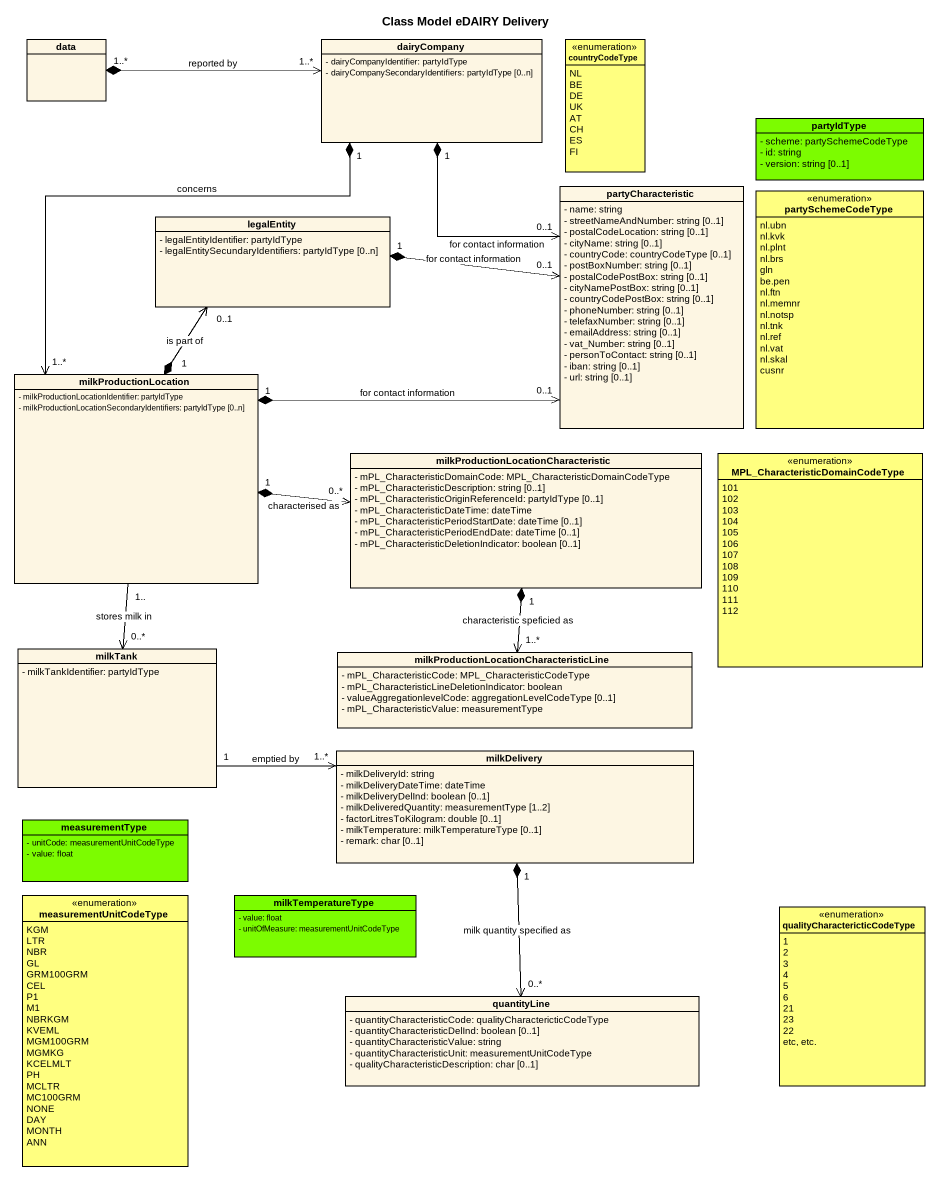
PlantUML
@startuml
title Class Model eDAIRY Delivery
hide circle
hide empty members
skinparam classAttributeIconSize 0
class data
class dairyCompany {
  - dairyCompanyIdentifier: partyIdType
  - dairyCompanySecondaryIdentifiers: partyIdType [0..n]
}
enum countryCodeType #FFFF80 {
  NL
  BE
  DE
  UK
  AT
  CH
  ES
  FI
}
class partyIdType #7CFC00 {
  - scheme: partySchemeCodeType
  - id: string
  - version: string [0..1]
}
class legalEntity {
  - legalEntityIdentifier: partyIdType
  - legalEntitySecundaryIdentifiers: partyIdType [0..n]
}
class partyCharacteristic {
  - name: string
  - streetNameAndNumber: string [0..1]
  - postalCodeLocation: string [0..1]
  - cityName: string [0..1]
  - countryCode: countryCodeType [0..1]
  - postBoxNumber: string [0..1]
  - postalCodePostBox: string [0..1]
  - cityNamePostBox: string [0..1]
  - countryCodePostBox: string [0..1]
  - phoneNumber: string [0..1]
  - telefaxNumber: string [0..1]
  - emailAddress: string [0..1]
  - vat_Number: string [0..1]
  - personToContact: string [0..1]
  - iban: string [0..1]
  - url: string [0..1]
}
enum partySchemeCodeType #FFFF80 {
  nl.ubn
  nl.kvk
  nl.plnt
  nl.brs
  gln
  be.pen
  nl.ftn
  nl.memnr
  nl.notsp
  nl.tnk
  nl.ref
  nl.vat
  nl.skal
  cusnr
}
class milkProductionLocation {
  - milkProductionLocationIdentifier: partyIdType
  - milkProductionLocationSecondaryIdentifiers: partyIdType [0..n]
}
class "milkProductionLocationCharacteristic" as milkProductionLocationCharac {
  - mPL_CharacteristicDomainCode: MPL_CharacteristicDomainCodeType
  - mPL_CharacteristicDescription: string [0..1]
  - mPL_CharacteristicOriginReferenceId: partyIdType [0..1]
  - mPL_CharacteristicDateTime: dateTime
  - mPL_CharacteristicPeriodStartDate: dateTime [0..1]
  - mPL_CharacteristicPeriodEndDate: dateTime [0..1]
  - mPL_CharacteristicDeletionIndicator: boolean [0..1]
}
enum "MPL_CharacteristicDomainCodeType" as MPL_CharacteristicDomainCode #FFFF80 {
  101
  102
  103
  104
  105
  106
  107
  108
  109
  110
  111
  112
}
class milkTank {
  - milkTankIdentifier: partyIdType
}
class "milkProductionLocationCharacteristicLine" as milkProductionLocationCharac_2 {
  - mPL_CharacteristicCode: MPL_CharacteristicCodeType
  - mPL_CharacteristicLineDeletionIndicator: boolean
  - valueAggregationlevelCode: aggregationLevelCodeType [0..1]
  - mPL_CharacteristicValue: measurementType
}
class milkDelivery {
  - milkDeliveryId: string
  - milkDeliveryDateTime: dateTime
  - milkDeliveryDelInd: boolean [0..1]
  - milkDeliveredQuantity: measurementType [1..2]
  - factorLitresToKilogram: double [0..1]
  - milkTemperature: milkTemperatureType [0..1]
  - remark: char [0..1]
}
class measurementType #7CFC00 {
  - unitCode: measurementUnitCodeType
  - value: float
}
enum measurementUnitCodeType #FFFF80 {
  KGM
  LTR
  NBR
  GL
  GRM100GRM
  CEL
  P1
  M1
  NBRKGM
  KVEML
  MGM100GRM
  MGMKG
  KCELMLT
  PH
  MCLTR
  MC100GRM
  NONE
  DAY
  MONTH
  ANN
}
class milkTemperatureType #7CFC00 {
  - value: float
  - unitOfMeasure: measurementUnitCodeType
}
enum "qualityCharactericticCodeType" as qualityCharactericticCodeTyp #FFFF80 {
  1
  2
  3
  4
  5
  6
  21
  23
  22
  etc, etc.
}
class quantityLine {
  - quantityCharacteristicCode: qualityCharactericticCodeType
  - quantityCharacteristicDelInd: boolean [0..1]
  - quantityCharacteristicValue: string
  - quantityCharacteristicUnit: measurementUnitCodeType
  - qualityCharacteristicDescription: char [0..1]
}
data "1..*" *-right-> "1..*" dairyCompany : reported by
dairyCompany "1" *--> "0..1" partyCharacteristic : for contact information
dairyCompany "1" *--> "1..*" milkProductionLocation : concerns
legalEntity "1" *-right-> "0..1" partyCharacteristic : for contact information
milkProductionLocation "1" *-up-> "0..1" legalEntity : is part of
milkProductionLocation "1" *-right-> "0..1" partyCharacteristic : for contact information
milkProductionLocation "1" *-right-> "0..*" milkProductionLocationCharac : characterised as
milkProductionLocation "1.." --> "0..*" milkTank : stores milk in
milkProductionLocationCharac "1" *--> "1..*" milkProductionLocationCharac_2 : characteristic speficied as
milkTank "1" -right-> "1..*" milkDelivery : emptied by
milkDelivery "1" *--> "0..*" quantityLine : milk quantity specified as
@enduml
